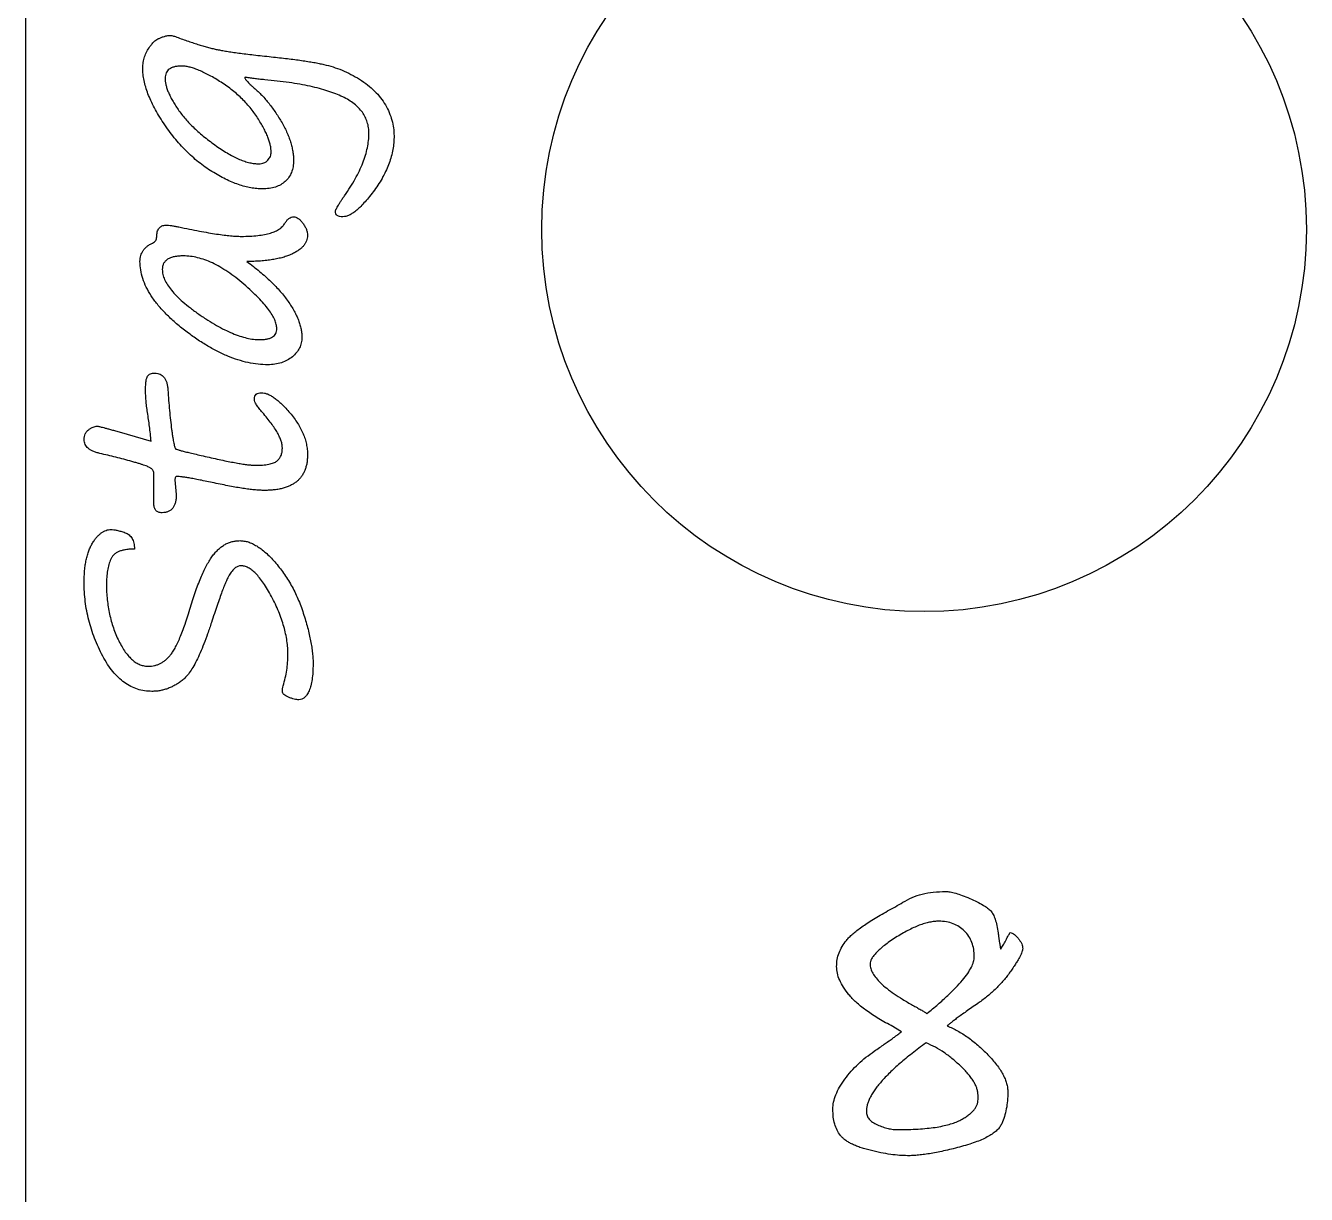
# Model space of a CAD drawing. Extents: x 87 to 117, y 47 to 176.
# Drawn here: x 86.72 to 95.43, y 121.45 to 129.4 of the extents above; entities that cross this region are included whole.
import ezdxf

# ---------------------------------------------------------------- set-up
doc = ezdxf.new("R2010")
doc.units = 0
doc.layers.get('0').update_dxf_attribs({"linetype": 'CONTINUOUS'})

msp = doc.modelspace()

# ---------------------------------------------------------------- linework, layer by layer
at = {"color": 7, "linetype": 'CONTINUOUS'}
for p, q in [((86.7185, 172.6254), (86.7185, 50.6254)), ((87.3541, 126.6376), (87.5722, 126.5744)), ((87.5912, 126.1469), (87.5912, 126.3525)), ((87.7339, 126.3119), (87.7431, 126.2116)), ((92.6751, 122.5585), (92.6038, 122.5996)), ((93.1956, 122.0976), (93.1956, 122.1265))]:
    msp.add_line(p, q, dxfattribs=at)
msp.add_circle((92.8285, 128.0154), 2.6, dxfattribs=at)
for points, knots in [([(87.5152, 129.111), (87.5157, 129.1246), (87.5167, 129.1513), (87.5266, 129.1897), (87.5411, 129.2261), (87.5559, 129.2476), (87.5633, 129.2584)], [0, 0, 0, 0, 0.258363, 0.506072, 0.750583, 1, 1, 1, 1]), ([(87.5633, 129.2584), (87.5671, 129.2632), (87.574, 129.2717), (87.5805, 129.2806), (87.5835, 129.2846)], [0, 0, 0, 0, 0.550444, 1, 1, 1, 1]), ([(87.5835, 129.2846), (87.5861, 129.2876), (87.5919, 129.2943), (87.6038, 129.3028), (87.6185, 129.3114), (87.6361, 129.3188), (87.6541, 129.3258), (87.6711, 129.3307), (87.686, 129.3345), (87.6954, 129.3348), (87.6998, 129.335)], [0, 0, 0, 0, 0.094017, 0.203534, 0.33596, 0.488793, 0.645392, 0.781667, 0.898959, 1, 1, 1, 1]), ([(87.6998, 129.335), (87.7026, 129.3349), (87.709, 129.3346), (87.7195, 129.3323), (87.732, 129.3287), (87.7409, 129.3255), (87.7458, 129.3237)], [0, 0, 0, 0, 0.175127, 0.403924, 0.676432, 1, 1, 1, 1]), ([(87.7458, 129.3237), (87.7593, 129.3186), (87.7857, 129.3087), (87.8247, 129.295), (87.8619, 129.2827), (87.8973, 129.2713), (87.9308, 129.2612), (87.9625, 129.2522), (87.9925, 129.2449), (88.0218, 129.2383), (88.0526, 129.2326), (88.0869, 129.2266), (88.1259, 129.2207), (88.1695, 129.2149), (88.2179, 129.2087), (88.2708, 129.2021), (88.3285, 129.1956), (88.3685, 129.1915), (88.3893, 129.1893)], [0, 0, 0, 0, 0.06571, 0.128119, 0.18782, 0.243972, 0.297015, 0.346966, 0.393735, 0.437469, 0.483223, 0.536134, 0.595701, 0.662386, 0.73626, 0.817326, 0.905088, 1, 1, 1, 1]), ([(88.3893, 129.1893), (88.408, 129.1874), (88.4446, 129.1836), (88.4977, 129.1775), (88.5475, 129.1707), (88.5941, 129.1649), (88.637, 129.1577), (88.6767, 129.1514), (88.713, 129.1446), (88.757, 129.1351), (88.8097, 129.1215), (88.8708, 129.0985), (88.9314, 129.0707), (88.9896, 129.0371), (89.0444, 128.9999), (89.0923, 128.9576), (89.1333, 128.912), (89.166, 128.8626), (89.192, 128.8113), (89.2105, 128.7587), (89.2221, 128.7054), (89.2234, 128.6694), (89.2241, 128.6514)], [0, 0, 0, 0, 0.051693, 0.100457, 0.146301, 0.189159, 0.228882, 0.265357, 0.299214, 0.329942, 0.388486, 0.447896, 0.508425, 0.570478, 0.631723, 0.689426, 0.744814, 0.798845, 0.851239, 0.901728, 0.950919, 1, 1, 1, 1]), ([(88.329, 128.2907), (88.3161, 128.291), (88.2896, 128.2917), (88.2494, 128.2978), (88.208, 128.3069), (88.1657, 128.3202), (88.1221, 128.3364), (88.0777, 128.3572), (88.0319, 128.3813), (87.9854, 128.4086), (87.9389, 128.4391), (87.8943, 128.4736), (87.8504, 128.5102), (87.8088, 128.5506), (87.7679, 128.5931), (87.7291, 128.6391), (87.6913, 128.6877), (87.656, 128.7387), (87.6235, 128.7903), (87.5945, 128.8408), (87.5705, 128.89), (87.5503, 128.9372), (87.5348, 128.9829), (87.5238, 129.0271), (87.5164, 129.0695), (87.5156, 129.0974), (87.5152, 129.111)], [0, 0, 0, 0, 0.031357, 0.063956, 0.09801, 0.133786, 0.171092, 0.210572, 0.252179, 0.296019, 0.341049, 0.386435, 0.432421, 0.479098, 0.526625, 0.57497, 0.624568, 0.675246, 0.725001, 0.772011, 0.815963, 0.85722, 0.896087, 0.932565, 0.967198, 1, 1, 1, 1]), ([(87.7793, 129.1261), (87.7705, 129.126), (87.754, 129.1257), (87.731, 129.1218), (87.7115, 129.1154), (87.6952, 129.1064), (87.6823, 129.0947), (87.6736, 129.0798), (87.668, 129.0627), (87.6674, 129.0504), (87.6671, 129.044)], [0, 0, 0, 0, 0.167082, 0.311685, 0.440381, 0.554598, 0.662088, 0.767263, 0.877579, 1, 1, 1, 1]), ([(88.3887, 128.5408), (88.3884, 128.5485), (88.3877, 128.5647), (88.3828, 128.5897), (88.3758, 128.6164), (88.3654, 128.6448), (88.3524, 128.6749), (88.3363, 128.7067), (88.317, 128.7399), (88.2959, 128.7749), (88.2716, 128.81), (88.2452, 128.8443), (88.216, 128.8771), (88.1851, 128.9088), (88.1515, 128.9391), (88.1162, 128.9686), (88.0778, 128.996), (88.0385, 129.0224), (87.9991, 129.0463), (87.9612, 129.0674), (87.9254, 129.0853), (87.8921, 129.1003), (87.8608, 129.1117), (87.8317, 129.1196), (87.8048, 129.1253), (87.7875, 129.1259), (87.7793, 129.1261)], [0, 0, 0, 0, 0.025858, 0.054088, 0.084904, 0.118286, 0.155038, 0.19469, 0.237367, 0.283554, 0.331366, 0.379939, 0.42846, 0.478057, 0.528175, 0.579642, 0.631987, 0.685665, 0.737922, 0.786348, 0.830734, 0.871615, 0.908558, 0.942189, 0.972491, 1, 1, 1, 1]), ([(87.6671, 129.044), (87.6675, 129.0366), (87.6682, 129.0213), (87.6726, 128.9979), (87.6794, 128.9731), (87.6894, 128.947), (87.702, 128.9197), (87.7171, 128.8908), (87.7354, 128.8609), (87.7559, 128.8296), (87.7794, 128.798), (87.8054, 128.7662), (87.8343, 128.7348), (87.8658, 128.7037), (87.8996, 128.6728), (87.936, 128.6421), (87.9751, 128.6118), (88.0159, 128.5818), (88.0573, 128.5543), (88.0973, 128.5293), (88.136, 128.5089), (88.1728, 128.4919), (88.2079, 128.4782), (88.2413, 128.4688), (88.2731, 128.4626), (88.2938, 128.4619), (88.3038, 128.4616)], [0, 0, 0, 0, 0.0241209, 0.0502133, 0.0782234, 0.1087885, 0.1416788, 0.1773193, 0.215692, 0.2570035, 0.3002584, 0.3453135, 0.3920417, 0.4405644, 0.4907489, 0.5426747, 0.5971258, 0.6534586, 0.7090211, 0.7605594, 0.8084237, 0.852807, 0.8938784, 0.9320729, 0.9670953, 1, 1, 1, 1]), ([(88.211, 129.0502), (88.2104, 129.0489), (88.2091, 129.046), (88.2115, 129.0405), (88.2151, 129.0343), (88.2209, 129.0265), (88.2292, 129.0175), (88.2397, 129.0071), (88.2524, 128.9952), (88.2619, 128.9871), (88.267, 128.9828)], [0, 0, 0, 0, 0.044585, 0.102671, 0.181954, 0.287513, 0.424445, 0.586696, 0.779205, 1, 1, 1, 1]), ([(88.345, 129.0333), (88.3324, 129.0344), (88.308, 129.0365), (88.273, 129.0408), (88.241, 129.0451), (88.2206, 129.0485), (88.211, 129.0502)], [0, 0, 0, 0, 0.282104, 0.542849, 0.78211, 1, 1, 1, 1]), ([(89.0532, 128.6675), (89.0528, 128.6808), (89.0519, 128.7069), (89.0429, 128.7446), (89.0288, 128.7799), (89.0094, 128.813), (88.9837, 128.843), (88.9526, 128.8705), (88.9163, 128.8958), (88.874, 128.9181), (88.8265, 128.9385), (88.7737, 128.9575), (88.7153, 128.9741), (88.6518, 128.9896), (88.5828, 129.0031), (88.5084, 129.0153), (88.4285, 129.0252), (88.3734, 129.0305), (88.345, 129.0333)], [0, 0, 0, 0, 0.045779, 0.089851, 0.13283, 0.176382, 0.221379, 0.268454, 0.319137, 0.373737, 0.432818, 0.497294, 0.566872, 0.64194, 0.72256, 0.809251, 0.901673, 1, 1, 1, 1]), ([(88.267, 128.9828), (88.2846, 128.9668), (88.3206, 128.9342), (88.3696, 128.8783), (88.4157, 128.8163), (88.4508, 128.7603), (88.4768, 128.7139), (88.4937, 128.6792), (88.5081, 128.6451), (88.5201, 128.6118), (88.5289, 128.5789), (88.5355, 128.5468), (88.54, 128.5153), (88.5404, 128.4944), (88.5406, 128.4841)], [0, 0, 0, 0, 0.122285, 0.249415, 0.381299, 0.519534, 0.588718, 0.654887, 0.717775, 0.778719, 0.836688, 0.892725, 0.947085, 1, 1, 1, 1]), ([(89.2241, 128.6514), (89.2237, 128.6359), (89.2229, 128.6047), (89.2164, 128.558), (89.2061, 128.5114), (89.191, 128.4652), (89.1724, 128.4189), (89.1489, 128.3733), (89.1219, 128.3273), (89.0909, 128.2829), (89.0592, 128.2412), (89.0282, 128.2043), (88.9994, 128.1726), (88.9717, 128.1468), (88.9456, 128.1267), (88.9213, 128.1121), (88.8983, 128.103), (88.8832, 128.1015), (88.8761, 128.1008)], [0, 0, 0, 0, 0.067815, 0.136167, 0.205157, 0.275846, 0.348045, 0.422536, 0.499725, 0.580398, 0.658592, 0.728428, 0.790722, 0.845382, 0.893109, 0.93411, 0.96906, 1, 1, 1, 1]), ([(88.8877, 128.2447), (88.9008, 128.2639), (88.9264, 128.3012), (88.9601, 128.3579), (88.9885, 128.413), (89.0123, 128.4666), (89.0306, 128.5189), (89.0433, 128.5697), (89.0516, 128.619), (89.0527, 128.6515), (89.0532, 128.6675)], [0, 0, 0, 0, 0.151745, 0.294038, 0.428767, 0.555297, 0.675195, 0.78869, 0.896207, 1, 1, 1, 1]), ([(88.3038, 128.4616), (88.3101, 128.4618), (88.3221, 128.4623), (88.339, 128.4671), (88.3538, 128.4751), (88.3662, 128.4858), (88.3761, 128.4984), (88.3834, 128.5119), (88.3877, 128.5262), (88.3884, 128.5359), (88.3887, 128.5408)], [0, 0, 0, 0, 0.14513, 0.278876, 0.404237, 0.531269, 0.657154, 0.774272, 0.886891, 1, 1, 1, 1]), ([(88.5406, 128.4841), (88.5399, 128.4697), (88.5387, 128.4422), (88.5282, 128.4032), (88.5103, 128.3693), (88.4852, 128.3408), (88.454, 128.3181), (88.417, 128.3018), (88.3747, 128.2924), (88.3447, 128.2913), (88.329, 128.2907)], [0, 0, 0, 0, 0.132954, 0.254214, 0.369084, 0.484361, 0.602067, 0.723148, 0.85527, 1, 1, 1, 1]), ([(88.8254, 128.1379), (88.8256, 128.1398), (88.8261, 128.1444), (88.8296, 128.1522), (88.8346, 128.1622), (88.8416, 128.1744), (88.8501, 128.1889), (88.8609, 128.2055), (88.8736, 128.2244), (88.8828, 128.2377), (88.8877, 128.2447)], [0, 0, 0, 0, 0.045908, 0.112392, 0.203116, 0.315314, 0.451206, 0.610092, 0.794111, 1, 1, 1, 1]), ([(88.8761, 128.1008), (88.8686, 128.1012), (88.8554, 128.1018), (88.838, 128.1084), (88.8268, 128.1215), (88.8259, 128.1323), (88.8254, 128.1379)], [0, 0, 0, 0, 0.314616, 0.55561, 0.76604, 1, 1, 1, 1]), ([(87.6102, 127.9637), (87.6103, 127.97), (87.6105, 127.9818), (87.6135, 127.9983), (87.6184, 128.0125), (87.6256, 128.0241), (87.6348, 128.033), (87.6459, 128.0395), (87.6592, 128.0433), (87.6687, 128.0437), (87.6737, 128.0439)], [0, 0, 0, 0, 0.1603482, 0.3024687, 0.4295343, 0.5437978, 0.6498772, 0.7558347, 0.8724774, 1, 1, 1, 1]), ([(87.6737, 128.0439), (87.6794, 128.0438), (87.692, 128.0436), (87.7123, 128.0408), (87.7356, 128.0374), (87.7519, 128.0339), (87.7606, 128.032)], [0, 0, 0, 0, 0.195906, 0.430388, 0.696789, 1, 1, 1, 1]), ([(88.1857, 127.9679), (88.2053, 127.9682), (88.2426, 127.9687), (88.2953, 127.9727), (88.3419, 127.9797), (88.3824, 127.9892), (88.4168, 128.0016), (88.4451, 128.0168), (88.4675, 128.0354), (88.4776, 128.0505), (88.4824, 128.0578)], [0, 0, 0, 0, 0.182323, 0.346683, 0.491975, 0.6208, 0.732636, 0.831523, 0.918988, 1, 1, 1, 1]), ([(88.4824, 128.0578), (88.4864, 128.0642), (88.4939, 128.0761), (88.5079, 128.0904), (88.5242, 128.0993), (88.5357, 128.1003), (88.5414, 128.1008)], [0, 0, 0, 0, 0.295255, 0.549823, 0.776626, 1, 1, 1, 1]), ([(88.5414, 128.1008), (88.5468, 128.1003), (88.5579, 128.0991), (88.574, 128.09), (88.5896, 128.076), (88.6046, 128.0576), (88.6176, 128.037), (88.6283, 128.0162), (88.634, 127.9951), (88.635, 127.9812), (88.6355, 127.9744)], [0, 0, 0, 0, 0.09435, 0.197183, 0.320351, 0.466191, 0.616144, 0.752724, 0.880025, 1, 1, 1, 1]), ([(87.5817, 127.9228), (87.586, 127.9251), (87.5941, 127.9293), (87.6036, 127.9389), (87.6093, 127.9507), (87.6099, 127.9593), (87.6102, 127.9637)], [0, 0, 0, 0, 0.273867, 0.515582, 0.75118, 1, 1, 1, 1]), ([(87.7606, 128.032), (87.7848, 128.0268), (87.8313, 128.0169), (87.8984, 128.0045), (87.9597, 127.9928), (88.0157, 127.9842), (88.066, 127.9766), (88.1108, 127.9723), (88.1501, 127.9684), (88.1745, 127.9681), (88.1857, 127.9679)], [0, 0, 0, 0, 0.172448, 0.330978, 0.476005, 0.607195, 0.725503, 0.830139, 0.921416, 1, 1, 1, 1]), ([(88.6355, 127.9744), (88.6352, 127.9681), (88.6345, 127.9555), (88.6291, 127.9373), (88.6207, 127.9199), (88.6089, 127.9033), (88.5934, 127.8879), (88.5748, 127.8731), (88.5527, 127.8594), (88.5276, 127.8465), (88.4994, 127.8346), (88.4681, 127.8246), (88.434, 127.8161), (88.3971, 127.809), (88.3574, 127.8037), (88.3148, 127.8), (88.2694, 127.7976), (88.2382, 127.7972), (88.2222, 127.797)], [0, 0, 0, 0, 0.03905, 0.076934, 0.11606, 0.157019, 0.201266, 0.250126, 0.302543, 0.360688, 0.423307, 0.490354, 0.562403, 0.639129, 0.720662, 0.808497, 0.90157, 1, 1, 1, 1]), ([(87.4963, 127.7976), (87.4966, 127.8044), (87.4972, 127.8177), (87.501, 127.8371), (87.5081, 127.8547), (87.5173, 127.8714), (87.5296, 127.8864), (87.5443, 127.9004), (87.562, 127.9124), (87.575, 127.9193), (87.5817, 127.9228)], [0, 0, 0, 0, 0.127645, 0.248143, 0.364983, 0.481472, 0.60221, 0.726216, 0.858781, 1, 1, 1, 1]), ([(88.3658, 127.0945), (88.3436, 127.0951), (88.2985, 127.0965), (88.2306, 127.1085), (88.1615, 127.127), (88.0911, 127.1527), (88.0197, 127.1863), (87.9468, 127.2268), (87.8728, 127.2749), (87.7993, 127.3289), (87.7293, 127.386), (87.6677, 127.445), (87.6148, 127.5033), (87.5722, 127.5623), (87.5383, 127.6209), (87.5142, 127.6797), (87.4991, 127.7386), (87.4972, 127.7781), (87.4963, 127.7976)], [0, 0, 0, 0, 0.055418, 0.112522, 0.171848, 0.233901, 0.299555, 0.368782, 0.442035, 0.519811, 0.596675, 0.667442, 0.732704, 0.793042, 0.849026, 0.901326, 0.951418, 1, 1, 1, 1]), ([(87.792, 127.835), (87.7807, 127.8348), (87.7596, 127.8343), (87.7302, 127.8298), (87.705, 127.8231), (87.6842, 127.8129), (87.6679, 127.7996), (87.6561, 127.7831), (87.6495, 127.7634), (87.6486, 127.7494), (87.6482, 127.7421)], [0, 0, 0, 0, 0.174836, 0.326738, 0.460592, 0.577077, 0.68262, 0.78379, 0.887481, 1, 1, 1, 1]), ([(88.4266, 127.3404), (88.4258, 127.35), (88.4241, 127.3705), (88.4127, 127.4021), (88.3948, 127.4359), (88.3703, 127.4726), (88.3379, 127.5111), (88.2998, 127.5531), (88.254, 127.5972), (88.203, 127.6427), (88.1494, 127.6869), (88.095, 127.7262), (88.0419, 127.7596), (87.9899, 127.7872), (87.939, 127.8086), (87.8891, 127.8234), (87.8403, 127.8333), (87.8079, 127.8344), (87.792, 127.835)], [0, 0, 0, 0, 0.033874, 0.072626, 0.117569, 0.169328, 0.22855, 0.295462, 0.370237, 0.453309, 0.537413, 0.616415, 0.690345, 0.759569, 0.824397, 0.885432, 0.94387, 1, 1, 1, 1]), ([(88.2222, 127.797), (88.2374, 127.7858), (88.2672, 127.7637), (88.3096, 127.7294), (88.3495, 127.6955), (88.3859, 127.6612), (88.4199, 127.6276), (88.4505, 127.5935), (88.4784, 127.5598), (88.5035, 127.5263), (88.5252, 127.4931), (88.5448, 127.4609), (88.5607, 127.4289), (88.5744, 127.3978), (88.5843, 127.3671), (88.592, 127.3374), (88.5966, 127.3082), (88.5972, 127.289), (88.5975, 127.2796)], [0, 0, 0, 0, 0.0860478, 0.1685461, 0.2479319, 0.3236335, 0.3961134, 0.465185, 0.531612, 0.594912, 0.6552617, 0.7123165, 0.7661993, 0.8175567, 0.86632, 0.9126607, 0.9572317, 1, 1, 1, 1]), ([(87.6482, 127.7421), (87.6489, 127.731), (87.6506, 127.7075), (87.6637, 127.6725), (87.6832, 127.6362), (87.7111, 127.5989), (87.7465, 127.5602), (87.7897, 127.5204), (87.8404, 127.4791), (87.8974, 127.4377), (87.9566, 127.3982), (88.015, 127.3629), (88.0707, 127.3332), (88.1238, 127.3087), (88.1742, 127.2894), (88.222, 127.2756), (88.2673, 127.2671), (88.2968, 127.2659), (88.3109, 127.2654)], [0, 0, 0, 0, 0.038895, 0.081549, 0.12893, 0.182749, 0.243312, 0.311655, 0.387405, 0.471582, 0.556924, 0.635844, 0.7093, 0.777219, 0.839557, 0.897318, 0.950573, 1, 1, 1, 1]), ([(88.3109, 127.2654), (88.3199, 127.2656), (88.3369, 127.266), (88.3607, 127.2694), (88.3809, 127.2753), (88.3978, 127.283), (88.4106, 127.2942), (88.4204, 127.3073), (88.4257, 127.3232), (88.4263, 127.3346), (88.4266, 127.3404)], [0, 0, 0, 0, 0.173226, 0.327068, 0.460041, 0.57656, 0.68176, 0.78257, 0.887218, 1, 1, 1, 1]), ([(88.5975, 127.2796), (88.5967, 127.2673), (88.5952, 127.2431), (88.5822, 127.2083), (88.5614, 127.1764), (88.5329, 127.1481), (88.4983, 127.1239), (88.4582, 127.1066), (88.4134, 127.0965), (88.3821, 127.0952), (88.3658, 127.0945)], [0, 0, 0, 0, 0.111506, 0.220629, 0.333307, 0.456233, 0.58441, 0.715103, 0.851885, 1, 1, 1, 1]), ([(87.5342, 126.9206), (87.5343, 126.9322), (87.5346, 126.9531), (87.5372, 126.9809), (87.5407, 127.002), (87.547, 127.017), (87.5562, 127.027), (87.568, 127.0331), (87.582, 127.0371), (87.5922, 127.0374), (87.5977, 127.0375)], [0, 0, 0, 0, 0.2251427, 0.4067941, 0.5422316, 0.6395051, 0.7184457, 0.8019646, 0.893919, 1, 1, 1, 1]), ([(87.5977, 127.0375), (87.6042, 127.0372), (87.6165, 127.0367), (87.6338, 127.0311), (87.6487, 127.0219), (87.6615, 127.0092), (87.6712, 126.9927), (87.6786, 126.9729), (87.6839, 126.9497), (87.6854, 126.9328), (87.6861, 126.9239)], [0, 0, 0, 0, 0.119887, 0.22792, 0.333442, 0.442531, 0.558761, 0.686667, 0.833688, 1, 1, 1, 1]), ([(87.5473, 126.7696), (87.5453, 126.7842), (87.5416, 126.8118), (87.5374, 126.8514), (87.5349, 126.8873), (87.5344, 126.9099), (87.5342, 126.9206)], [0, 0, 0, 0, 0.289915, 0.551492, 0.788677, 1, 1, 1, 1]), ([(87.6861, 126.9239), (87.6877, 126.9001), (87.6908, 126.8533), (87.697, 126.7847), (87.7032, 126.7189), (87.7098, 126.6664), (87.715, 126.6274), (87.7187, 126.602), (87.7228, 126.5803), (87.7258, 126.562), (87.7291, 126.5472), (87.7322, 126.536), (87.735, 126.5283), (87.7383, 126.522), (87.7469, 126.5195), (87.7594, 126.5146), (87.7795, 126.5094), (87.8061, 126.5026), (87.8397, 126.4942), (87.8803, 126.485), (87.9276, 126.4738), (87.9798, 126.4622), (88.033, 126.4503), (88.083, 126.4399), (88.1281, 126.4314), (88.168, 126.4238), (88.203, 126.4181), (88.2329, 126.4143), (88.2577, 126.4117), (88.2726, 126.4112), (88.2792, 126.4109)], [0, 0, 0, 0, 0.074763, 0.146514, 0.215549, 0.281645, 0.31193, 0.338845, 0.36179, 0.381276, 0.396817, 0.409059, 0.417679, 0.422829, 0.430027, 0.44412, 0.465671, 0.494416, 0.530442, 0.573978, 0.624496, 0.682529, 0.741469, 0.794877, 0.842458, 0.884944, 0.92193, 0.953442, 0.979246, 1, 1, 1, 1]), ([(88.2747, 126.8613), (88.2752, 126.8678), (88.2759, 126.8797), (88.2858, 126.8953), (88.3028, 126.9035), (88.3155, 126.9042), (88.3225, 126.9046)], [0, 0, 0, 0, 0.26122, 0.482684, 0.715392, 1, 1, 1, 1]), ([(88.3299, 126.7693), (88.3217, 126.7786), (88.3068, 126.7953), (88.2894, 126.82), (88.2777, 126.8414), (88.2756, 126.8553), (88.2747, 126.8613)], [0, 0, 0, 0, 0.339854, 0.6155, 0.833431, 1, 1, 1, 1]), ([(88.3225, 126.9046), (88.3291, 126.9042), (88.3429, 126.9033), (88.364, 126.8961), (88.3862, 126.885), (88.4097, 126.8695), (88.4348, 126.8501), (88.461, 126.826), (88.4886, 126.7976), (88.517, 126.7661), (88.5445, 126.7323), (88.5685, 126.6971), (88.5893, 126.662), (88.6062, 126.6264), (88.6194, 126.5907), (88.6286, 126.5547), (88.6345, 126.5185), (88.6352, 126.4942), (88.6355, 126.4821)], [0, 0, 0, 0, 0.035236, 0.074191, 0.11859, 0.168511, 0.224899, 0.288787, 0.359367, 0.437184, 0.516863, 0.592848, 0.665418, 0.735948, 0.803803, 0.869602, 0.935152, 1, 1, 1, 1]), ([(87.5722, 126.5744), (87.5687, 126.6081), (87.562, 126.6733), (87.5521, 126.7382), (87.5473, 126.7696)], [0, 0, 0, 0, 0.515682, 1, 1, 1, 1]), ([(88.4646, 126.5281), (88.4642, 126.5358), (88.4632, 126.5519), (88.4564, 126.5769), (88.4455, 126.6038), (88.4309, 126.6331), (88.4116, 126.6642), (88.3886, 126.6977), (88.3606, 126.7329), (88.3405, 126.7568), (88.3299, 126.7693)], [0, 0, 0, 0, 0.081637, 0.1720354, 0.2753647, 0.3910532, 0.5208904, 0.6658674, 0.8253347, 1, 1, 1, 1]), ([(87.1165, 126.5857), (87.1169, 126.5926), (87.1177, 126.6056), (87.1235, 126.6242), (87.1334, 126.6403), (87.1473, 126.6531), (87.1624, 126.663), (87.1772, 126.671), (87.1917, 126.6758), (87.2012, 126.6764), (87.2058, 126.6768)], [0, 0, 0, 0, 0.146324, 0.279107, 0.410831, 0.545131, 0.677377, 0.796277, 0.902377, 1, 1, 1, 1]), ([(87.2058, 126.6768), (87.2077, 126.6766), (87.2127, 126.6761), (87.2219, 126.6742), (87.2347, 126.6707), (87.2515, 126.6669), (87.2718, 126.6608), (87.2961, 126.6546), (87.3239, 126.6464), (87.3437, 126.6407), (87.3541, 126.6376)], [0, 0, 0, 0, 0.0369175, 0.0979321, 0.1836988, 0.2971165, 0.4335492, 0.5976057, 0.7865911, 1, 1, 1, 1]), ([(87.2236, 126.4913), (87.2152, 126.4935), (87.1993, 126.4975), (87.1772, 126.5054), (87.1588, 126.5153), (87.1432, 126.5261), (87.1313, 126.5388), (87.1228, 126.5531), (87.1175, 126.5689), (87.1168, 126.58), (87.1165, 126.5857)], [0, 0, 0, 0, 0.168311, 0.31708, 0.451327, 0.57176, 0.681311, 0.78588, 0.890449, 1, 1, 1, 1]), ([(87.5912, 126.3525), (87.5909, 126.3559), (87.5905, 126.3627), (87.5868, 126.3728), (87.5802, 126.3816), (87.5733, 126.389), (87.5649, 126.3944), (87.5557, 126.3989), (87.5438, 126.4043), (87.5289, 126.4099), (87.5111, 126.4157), (87.4906, 126.4223), (87.4673, 126.4294), (87.4142, 126.4443), (87.333, 126.466), (87.2599, 126.4829), (87.2236, 126.4913)], [0, 0, 0, 0, 0.024957, 0.050556, 0.077252, 0.10612, 0.124519, 0.149952, 0.181929, 0.220922, 0.267029, 0.319826, 0.380018, 0.446709, 0.725746, 1, 1, 1, 1]), ([(88.2792, 126.4109), (88.2881, 126.4111), (88.3051, 126.4114), (88.3296, 126.4124), (88.3517, 126.4147), (88.3714, 126.4182), (88.3889, 126.4216), (88.404, 126.4269), (88.4168, 126.4326), (88.4308, 126.4418), (88.4446, 126.456), (88.4565, 126.4769), (88.4634, 126.5014), (88.4642, 126.5189), (88.4646, 126.5281)], [0, 0, 0, 0, 0.105852, 0.202386, 0.291075, 0.369751, 0.44079, 0.502887, 0.55865, 0.607896, 0.70019, 0.792365, 0.890243, 1, 1, 1, 1]), ([(88.6355, 126.4821), (88.6352, 126.4723), (88.6348, 126.4534), (88.6317, 126.4258), (88.6256, 126.4002), (88.6176, 126.3764), (88.6076, 126.3544), (88.5946, 126.3345), (88.5798, 126.3162), (88.5623, 126.3001), (88.5427, 126.2858), (88.5208, 126.2736), (88.4966, 126.2632), (88.4702, 126.2546), (88.4415, 126.2482), (88.4105, 126.2435), (88.3773, 126.2404), (88.3543, 126.2402), (88.3424, 126.2401)], [0, 0, 0, 0, 0.067581, 0.13078, 0.191004, 0.248595, 0.303522, 0.357824, 0.411622, 0.465675, 0.521339, 0.578447, 0.638632, 0.702479, 0.769656, 0.841427, 0.918125, 1, 1, 1, 1]), ([(87.7493, 126.335), (87.7469, 126.3347), (87.7424, 126.3343), (87.7369, 126.3292), (87.7342, 126.3213), (87.734, 126.3152), (87.7339, 126.3119)], [0, 0, 0, 0, 0.222352, 0.423195, 0.677559, 1, 1, 1, 1]), ([(88.0145, 126.2881), (87.997, 126.2918), (87.9639, 126.2987), (87.917, 126.3083), (87.8755, 126.3162), (87.8397, 126.3232), (87.8093, 126.3283), (87.7844, 126.3317), (87.7651, 126.3346), (87.754, 126.3349), (87.7493, 126.335)], [0, 0, 0, 0, 0.199022, 0.376452, 0.533379, 0.668939, 0.782752, 0.876143, 0.948224, 1, 1, 1, 1]), ([(87.7431, 126.2116), (87.7428, 126.202), (87.7423, 126.1838), (87.7382, 126.1584), (87.7303, 126.1369), (87.7201, 126.1187), (87.7058, 126.105), (87.6887, 126.0948), (87.6683, 126.0894), (87.6539, 126.0886), (87.6464, 126.0882)], [0, 0, 0, 0, 0.161085, 0.304232, 0.42963, 0.543401, 0.650124, 0.757925, 0.873423, 1, 1, 1, 1]), ([(88.3424, 126.2401), (88.333, 126.2403), (88.3129, 126.2408), (88.2809, 126.2429), (88.2453, 126.2469), (88.2062, 126.2523), (88.1634, 126.2587), (88.117, 126.2672), (88.067, 126.2769), (88.0324, 126.2843), (88.0145, 126.2881)], [0, 0, 0, 0, 0.084978, 0.181738, 0.289653, 0.40876, 0.538998, 0.680699, 0.834648, 1, 1, 1, 1]), ([(87.6464, 126.0882), (87.642, 126.0883), (87.6339, 126.0886), (87.6224, 126.0912), (87.6127, 126.096), (87.6049, 126.1028), (87.5983, 126.1109), (87.5944, 126.1215), (87.5916, 126.1336), (87.5913, 126.1423), (87.5912, 126.1469)], [0, 0, 0, 0, 0.141778, 0.264192, 0.379207, 0.488697, 0.598659, 0.716864, 0.851807, 1, 1, 1, 1]), ([(87.1165, 125.6141), (87.1167, 125.6281), (87.117, 125.6554), (87.1197, 125.6952), (87.124, 125.7323), (87.1302, 125.7669), (87.1383, 125.799), (87.1475, 125.8288), (87.1592, 125.8559), (87.1725, 125.8805), (87.187, 125.9023), (87.2018, 125.9214), (87.217, 125.9376), (87.2326, 125.9509), (87.2485, 125.9615), (87.2651, 125.9686), (87.2819, 125.9734), (87.2933, 125.974), (87.299, 125.9742)], [0, 0, 0, 0, 0.095853, 0.186489, 0.271453, 0.35101, 0.426139, 0.496997, 0.563813, 0.62753, 0.687426, 0.742236, 0.792363, 0.838334, 0.881762, 0.92226, 0.961385, 1, 1, 1, 1]), ([(87.299, 125.9742), (87.3051, 125.9738), (87.3188, 125.973), (87.3411, 125.969), (87.3668, 125.9613), (87.3905, 125.9544), (87.4099, 125.9464), (87.4229, 125.9375), (87.4341, 125.9267), (87.4432, 125.9137), (87.4498, 125.8984), (87.455, 125.8812), (87.4579, 125.8619), (87.4581, 125.8484), (87.4583, 125.8413)], [0, 0, 0, 0, 0.078106, 0.173689, 0.287015, 0.418858, 0.487452, 0.55258, 0.617404, 0.683242, 0.753494, 0.828184, 0.910765, 1, 1, 1, 1]), ([(87.8407, 125.4464), (87.8466, 125.4662), (87.858, 125.5043), (87.8765, 125.5588), (87.8948, 125.6091), (87.9135, 125.6547), (87.9321, 125.6962), (87.951, 125.7332), (87.97, 125.7658), (87.9893, 125.7943), (88.0093, 125.8189), (88.0302, 125.8401), (88.0519, 125.8582), (88.0748, 125.8727), (88.0986, 125.8844), (88.1236, 125.8921), (88.1494, 125.8976), (88.167, 125.8981), (88.1759, 125.8983)], [0, 0, 0, 0, 0.102617, 0.198344, 0.287095, 0.369127, 0.444367, 0.513603, 0.575921, 0.632672, 0.684878, 0.734034, 0.780622, 0.825619, 0.868839, 0.91234, 0.95556, 1, 1, 1, 1]), ([(88.1759, 125.8983), (88.1852, 125.8977), (88.2041, 125.8966), (88.2329, 125.89), (88.2617, 125.8779), (88.2914, 125.8622), (88.3211, 125.8414), (88.3518, 125.8165), (88.3826, 125.7869), (88.4138, 125.7533), (88.4442, 125.7166), (88.4734, 125.6776), (88.5006, 125.6368), (88.526, 125.5942), (88.5491, 125.5495), (88.5703, 125.503), (88.5902, 125.4549), (88.6071, 125.4051), (88.6228, 125.3557), (88.636, 125.3074), (88.6479, 125.2613), (88.6569, 125.2169), (88.6646, 125.1746), (88.6694, 125.1339), (88.6731, 125.0953), (88.6733, 125.0703), (88.6735, 125.0581)], [0, 0, 0, 0, 0.026576, 0.054618, 0.084384, 0.116356, 0.151182, 0.188623, 0.229907, 0.274228, 0.320525, 0.367105, 0.414327, 0.461691, 0.509827, 0.559004, 0.608809, 0.659774, 0.710202, 0.758073, 0.803855, 0.847187, 0.888519, 0.927824, 0.964969, 1, 1, 1, 1]), ([(87.4583, 125.8413), (87.4479, 125.8411), (87.428, 125.8407), (87.3998, 125.8374), (87.3748, 125.8322), (87.3528, 125.825), (87.3341, 125.815), (87.3184, 125.8031), (87.3057, 125.7889), (87.2941, 125.7663), (87.2837, 125.7348), (87.2751, 125.6937), (87.2692, 125.6484), (87.2687, 125.6169), (87.2684, 125.6004)], [0, 0, 0, 0, 0.08645, 0.165132, 0.235811, 0.299296, 0.357081, 0.411056, 0.46237, 0.513915, 0.621117, 0.737307, 0.863336, 1, 1, 1, 1]), ([(88.1828, 125.7274), (88.1758, 125.7266), (88.1609, 125.7249), (88.1403, 125.7111), (88.1206, 125.6905), (88.1049, 125.6674), (88.092, 125.6429), (88.0807, 125.6176), (88.0677, 125.5864), (88.0531, 125.5493), (88.0376, 125.5058), (88.0199, 125.4565), (88.0013, 125.4008), (87.9886, 125.3617), (87.9819, 125.3411)], [0, 0, 0, 0, 0.0461737, 0.098391, 0.1602383, 0.2353936, 0.2830514, 0.3445516, 0.4194186, 0.5077106, 0.6098528, 0.7263268, 0.856092, 1, 1, 1, 1]), ([(88.5026, 125.1216), (88.5022, 125.1372), (88.5014, 125.1689), (88.4963, 125.2168), (88.4873, 125.2653), (88.4751, 125.3146), (88.4591, 125.3644), (88.4403, 125.4153), (88.4172, 125.4665), (88.3916, 125.5173), (88.365, 125.5655), (88.3375, 125.6081), (88.3112, 125.6445), (88.2849, 125.6742), (88.2593, 125.6979), (88.2335, 125.7145), (88.2081, 125.7253), (88.191, 125.7267), (88.1828, 125.7274)], [0, 0, 0, 0, 0.06488, 0.131311, 0.199723, 0.269487, 0.341773, 0.416694, 0.494396, 0.574773, 0.65285, 0.722623, 0.784832, 0.839184, 0.88713, 0.929018, 0.966051, 1, 1, 1, 1]), ([(87.5775, 124.873), (87.5607, 124.8737), (87.5273, 124.8752), (87.4787, 124.8869), (87.4325, 124.9056), (87.3891, 124.9325), (87.3484, 124.9666), (87.3103, 125.0084), (87.2746, 125.0573), (87.2425, 125.113), (87.2134, 125.1724), (87.1876, 125.2335), (87.1653, 125.2951), (87.1478, 125.3577), (87.1335, 125.4208), (87.1239, 125.4847), (87.1178, 125.5492), (87.1169, 125.5924), (87.1165, 125.6141)], [0, 0, 0, 0, 0.0529093, 0.1045464, 0.1561808, 0.2085513, 0.2638597, 0.322498, 0.3855604, 0.4535789, 0.5238036, 0.5931978, 0.6614164, 0.7294908, 0.796877, 0.8643782, 0.9320041, 1, 1, 1, 1]), ([(87.2684, 125.6004), (87.2686, 125.583), (87.2689, 125.5484), (87.2734, 125.4972), (87.2797, 125.4472), (87.289, 125.3985), (87.3009, 125.3511), (87.315, 125.3047), (87.3324, 125.2598), (87.3515, 125.2166), (87.3729, 125.1768), (87.3953, 125.1414), (87.4191, 125.1116), (87.4436, 125.0868), (87.4699, 125.0678), (87.497, 125.0538), (87.5254, 125.0454), (87.5448, 125.0444), (87.5544, 125.0439)], [0, 0, 0, 0, 0.077179, 0.15327, 0.227551, 0.300722, 0.373025, 0.444161, 0.515485, 0.586128, 0.653797, 0.71533, 0.771473, 0.822623, 0.869714, 0.914416, 0.957292, 1, 1, 1, 1]), ([(87.5544, 125.0439), (87.5613, 125.0441), (87.5751, 125.0445), (87.5954, 125.0482), (87.6151, 125.0543), (87.6343, 125.0621), (87.6523, 125.073), (87.6699, 125.086), (87.6865, 125.1014), (87.7032, 125.1194), (87.7194, 125.1416), (87.7357, 125.1688), (87.7521, 125.2017), (87.7692, 125.2399), (87.7867, 125.2837), (87.8044, 125.333), (87.8228, 125.3878), (87.8346, 125.4263), (87.8407, 125.4464)], [0, 0, 0, 0, 0.039338, 0.07808, 0.116773, 0.155745, 0.195486, 0.235995, 0.279284, 0.324158, 0.375104, 0.434761, 0.504015, 0.583371, 0.672242, 0.771276, 0.880746, 1, 1, 1, 1]), ([(87.9819, 125.3411), (87.9736, 125.3156), (87.9576, 125.2669), (87.9322, 125.1982), (87.9071, 125.1372), (87.8822, 125.0839), (87.8576, 125.0381), (87.833, 125), (87.8086, 124.9696), (87.7835, 124.9466), (87.7583, 124.9292), (87.7334, 124.9144), (87.7084, 124.9014), (87.6829, 124.8911), (87.657, 124.883), (87.6307, 124.8774), (87.6043, 124.8736), (87.5865, 124.8732), (87.5775, 124.873)], [0, 0, 0, 0, 0.12026, 0.230057, 0.328536, 0.41628, 0.494123, 0.561447, 0.619459, 0.668771, 0.713342, 0.756721, 0.798596, 0.839798, 0.880221, 0.920171, 0.960023, 1, 1, 1, 1]), ([(88.4702, 124.9118), (88.4753, 124.9294), (88.4852, 124.964), (88.4952, 125.0169), (88.5013, 125.0693), (88.5022, 125.1043), (88.5026, 125.1216)], [0, 0, 0, 0, 0.256816, 0.50789, 0.756025, 1, 1, 1, 1]), ([(88.6735, 125.0581), (88.6731, 125.0395), (88.6725, 125.0045), (88.6677, 124.9555), (88.6595, 124.9135), (88.6474, 124.8789), (88.6332, 124.8514), (88.6167, 124.8317), (88.5981, 124.8183), (88.5842, 124.8167), (88.5773, 124.816)], [0, 0, 0, 0, 0.198513, 0.373573, 0.524463, 0.654309, 0.763387, 0.852446, 0.927971, 1, 1, 1, 1]), ([(88.4646, 124.8715), (88.4649, 124.8781), (88.4655, 124.8918), (88.4686, 124.905), (88.4702, 124.9118)], [0, 0, 0, 0, 0.4883, 1, 1, 1, 1]), ([(88.5773, 124.816), (88.5722, 124.8163), (88.5613, 124.8169), (88.5443, 124.8203), (88.5257, 124.8261), (88.5067, 124.8338), (88.489, 124.8421), (88.4759, 124.8515), (88.4666, 124.8609), (88.4652, 124.8682), (88.4646, 124.8715)], [0, 0, 0, 0, 0.117031, 0.247296, 0.392808, 0.556985, 0.712532, 0.834617, 0.925407, 1, 1, 1, 1]), ([(92.6845, 123.4382), (92.7049, 123.4498), (92.7464, 123.4733), (92.8166, 123.4955), (92.8932, 123.5097), (92.9467, 123.5114), (92.9745, 123.5122)], [0, 0, 0, 0, 0.23122, 0.470648, 0.725417, 1, 1, 1, 1]), ([(92.9745, 123.5122), (92.985, 123.5116), (93.0085, 123.5103), (93.0463, 123.4999), (93.0909, 123.4854), (93.139, 123.4649), (93.1866, 123.4436), (93.2273, 123.4217), (93.2588, 123.4012), (93.2832, 123.3805), (93.2999, 123.3539), (93.3138, 123.3208), (93.3241, 123.2783), (93.3293, 123.2468), (93.3321, 123.2298)], [0, 0, 0, 0, 0.062826, 0.141025, 0.234463, 0.344941, 0.45482, 0.547692, 0.621953, 0.680834, 0.737958, 0.808585, 0.8962, 1, 1, 1, 1]), ([(92.5809, 123.3793), (92.5985, 123.3888), (92.6335, 123.4076), (92.6676, 123.4281), (92.6845, 123.4382)], [0, 0, 0, 0, 0.5033071, 1, 1, 1, 1]), ([(92.2336, 123.0015), (92.2344, 123.0173), (92.2361, 123.0487), (92.2497, 123.0947), (92.2708, 123.139), (92.2956, 123.1741), (92.3203, 123.2022), (92.3444, 123.2241), (92.3726, 123.2476), (92.4054, 123.2719), (92.4428, 123.2973), (92.4847, 123.3236), (92.5311, 123.3515), (92.5638, 123.3698), (92.5809, 123.3793)], [0, 0, 0, 0, 0.087608, 0.174409, 0.26458, 0.359349, 0.412313, 0.472479, 0.540153, 0.6161, 0.699465, 0.791392, 0.891341, 1, 1, 1, 1]), ([(92.9294, 123.3097), (92.9191, 123.3094), (92.8978, 123.3089), (92.8652, 123.3027), (92.8308, 123.294), (92.7946, 123.2822), (92.7571, 123.2661), (92.7179, 123.2465), (92.6767, 123.2241), (92.6352, 123.1986), (92.5957, 123.1721), (92.5602, 123.1463), (92.53, 123.1222), (92.5058, 123.0986), (92.4864, 123.0769), (92.4722, 123.0566), (92.4634, 123.037), (92.4621, 123.0241), (92.4614, 123.0181)], [0, 0, 0, 0, 0.053645, 0.110783, 0.17242, 0.238233, 0.309033, 0.384905, 0.466364, 0.553299, 0.638453, 0.714151, 0.781519, 0.839809, 0.88995, 0.933003, 0.96872, 1, 1, 1, 1]), ([(93.1703, 123.068), (93.1695, 123.0851), (93.1678, 123.1181), (93.1555, 123.1654), (93.1341, 123.2074), (93.1046, 123.2436), (93.0684, 123.2728), (93.0268, 123.295), (92.9795, 123.3071), (92.9465, 123.3088), (92.9294, 123.3097)], [0, 0, 0, 0, 0.133663, 0.258622, 0.379131, 0.500222, 0.621312, 0.741378, 0.866337, 1, 1, 1, 1]), ([(93.3321, 123.2298), (93.3333, 123.2213), (93.3355, 123.2055), (93.3387, 123.1834), (93.3414, 123.1645), (93.3438, 123.1491), (93.3457, 123.137), (93.3474, 123.1284), (93.3482, 123.1228), (93.3492, 123.1205), (93.3495, 123.1198)], [0, 0, 0, 0, 0.229474, 0.430327, 0.602559, 0.742661, 0.850649, 0.930043, 0.980879, 1, 1, 1, 1]), ([(93.3495, 123.1198), (93.3551, 123.1286), (93.3674, 123.1476), (93.3781, 123.1676), (93.3839, 123.1783)], [0, 0, 0, 0, 0.460449, 1, 1, 1, 1]), ([(93.3839, 123.1783), (93.3873, 123.1851), (93.3933, 123.1973), (93.4022, 123.213), (93.4087, 123.2249), (93.4128, 123.2312), (93.4144, 123.2337)], [0, 0, 0, 0, 0.358117, 0.643703, 0.859417, 1, 1, 1, 1]), ([(93.4144, 123.2337), (93.4192, 123.2321), (93.4292, 123.2286), (93.4435, 123.2193), (93.4576, 123.2065), (93.4712, 123.1907), (93.4836, 123.1739), (93.4924, 123.1564), (93.4986, 123.1397), (93.4992, 123.1284), (93.4994, 123.123)], [0, 0, 0, 0, 0.103924, 0.215149, 0.34474, 0.491537, 0.6401, 0.770054, 0.889166, 1, 1, 1, 1]), ([(93.4994, 123.123), (93.4991, 123.1196), (93.4985, 123.1119), (93.4939, 123.0993), (93.4878, 123.084), (93.4787, 123.0663), (93.4674, 123.0459), (93.4529, 123.023), (93.4364, 122.9974), (93.411, 122.9596), (93.3749, 122.9117), (93.3248, 122.857), (93.2684, 122.8053), (93.227, 122.7741), (93.2059, 122.7583)], [0, 0, 0, 0, 0.020938, 0.048817, 0.08387, 0.124777, 0.174287, 0.231052, 0.295405, 0.366671, 0.518016, 0.673407, 0.833497, 1, 1, 1, 1]), ([(92.6038, 122.5996), (92.5876, 122.6085), (92.556, 122.6257), (92.5108, 122.6523), (92.4692, 122.6786), (92.4317, 122.7052), (92.3975, 122.7311), (92.3673, 122.7574), (92.3408, 122.7834), (92.3109, 122.8168), (92.2809, 122.858), (92.2542, 122.907), (92.2368, 122.9546), (92.2346, 122.9864), (92.2336, 123.0015)], [0, 0, 0, 0, 0.097473, 0.189179, 0.275562, 0.356184, 0.431368, 0.501177, 0.566402, 0.626819, 0.736548, 0.833357, 0.920425, 1, 1, 1, 1]), ([(92.4614, 123.0181), (92.4623, 123.008), (92.4642, 122.9863), (92.4797, 122.9543), (92.5028, 122.9212), (92.535, 122.8868), (92.5761, 122.8513), (92.6263, 122.8149), (92.685, 122.7762), (92.7282, 122.7518), (92.751, 122.7389)], [0, 0, 0, 0, 0.072976, 0.155958, 0.251643, 0.36396, 0.493944, 0.642767, 0.810929, 1, 1, 1, 1]), ([(92.8483, 122.6823), (92.8737, 122.703), (92.9218, 122.7424), (92.987, 122.8014), (93.0427, 122.8559), (93.0886, 122.9059), (93.1243, 122.9521), (93.1496, 122.9942), (93.1665, 123.0321), (93.1691, 123.0568), (93.1703, 123.068)], [0, 0, 0, 0, 0.191703, 0.363195, 0.514834, 0.646994, 0.760389, 0.855507, 0.934433, 1, 1, 1, 1]), ([(92.751, 122.7389), (92.7609, 122.7334), (92.7796, 122.723), (92.8057, 122.708), (92.8282, 122.6945), (92.842, 122.6861), (92.8483, 122.6823)], [0, 0, 0, 0, 0.30207, 0.5696962, 0.802928, 1, 1, 1, 1]), ([(93.2059, 122.7583), (93.1915, 122.7484), (93.1642, 122.7297), (93.1258, 122.7025), (93.0914, 122.6787), (93.0618, 122.6572), (93.0362, 122.6389), (93.0159, 122.6223), (92.9991, 122.6097), (92.9899, 122.6015), (92.986, 122.598)], [0, 0, 0, 0, 0.192261, 0.364398, 0.518798, 0.653091, 0.768473, 0.864697, 0.942313, 1, 1, 1, 1]), ([(92.4903, 122.4256), (92.5021, 122.4337), (92.5245, 122.4492), (92.5561, 122.4719), (92.5845, 122.492), (92.6094, 122.5098), (92.6308, 122.5252), (92.6486, 122.5382), (92.663, 122.549), (92.6714, 122.5556), (92.6751, 122.5585)], [0, 0, 0, 0, 0.188515, 0.359238, 0.512587, 0.647145, 0.762915, 0.859901, 0.938111, 1, 1, 1, 1]), ([(92.986, 122.598), (93.0097, 122.5873), (93.0584, 122.5652), (93.1279, 122.5201), (93.1969, 122.4656), (93.2521, 122.4132), (93.2937, 122.3681), (93.3215, 122.3346), (93.345, 122.3017), (93.3643, 122.2694), (93.3794, 122.238), (93.3903, 122.2071), (93.397, 122.1769), (93.3978, 122.1569), (93.3982, 122.1471)], [0, 0, 0, 0, 0.122814, 0.25156, 0.389145, 0.536362, 0.609789, 0.678198, 0.741462, 0.799956, 0.854979, 0.905671, 0.953922, 1, 1, 1, 1]), ([(92.842, 122.4825), (92.8256, 122.4705), (92.7935, 122.447), (92.7478, 122.4112), (92.7047, 122.377), (92.6648, 122.3438), (92.6288, 122.3109), (92.5951, 122.2797), (92.5652, 122.2489), (92.5383, 122.2191), (92.5139, 122.1908), (92.4933, 122.163), (92.4759, 122.1362), (92.4614, 122.1103), (92.4503, 122.0854), (92.4422, 122.0615), (92.4371, 122.0385), (92.4365, 122.0234), (92.4361, 122.0162)], [0, 0, 0, 0, 0.096256, 0.187786, 0.274729, 0.356146, 0.433392, 0.505279, 0.573171, 0.636284, 0.695113, 0.749476, 0.799968, 0.84629, 0.88927, 0.928698, 0.965622, 1, 1, 1, 1]), ([(93.1956, 122.1265), (93.1954, 122.1336), (93.1948, 122.1482), (93.1887, 122.1702), (93.1799, 122.1932), (93.1675, 122.2169), (93.1515, 122.2414), (93.132, 122.2667), (93.109, 122.2929), (93.0738, 122.3282), (93.0269, 122.3703), (92.968, 122.4155), (92.9063, 122.4531), (92.8633, 122.4728), (92.842, 122.4825)], [0, 0, 0, 0, 0.040333, 0.084135, 0.130499, 0.181747, 0.237737, 0.298902, 0.365576, 0.438016, 0.585795, 0.727699, 0.865258, 1, 1, 1, 1]), ([(92.2083, 122.0312), (92.2093, 122.0474), (92.2115, 122.081), (92.2285, 122.1316), (92.254, 122.1842), (92.2897, 122.2373), (92.3321, 122.2898), (92.3802, 122.3394), (92.4329, 122.3852), (92.4711, 122.4121), (92.4903, 122.4256)], [0, 0, 0, 0, 0.096857, 0.200982, 0.31679, 0.446192, 0.583168, 0.720508, 0.85931, 1, 1, 1, 1]), ([(93.3982, 122.1471), (93.3976, 122.1274), (93.3965, 122.0893), (93.389, 122.0335), (93.3757, 121.9815), (93.3613, 121.9397), (93.3435, 121.9086), (93.3239, 121.8864), (93.2979, 121.8661), (93.2667, 121.8459), (93.2293, 121.8272), (93.1861, 121.8093), (93.1371, 121.7925), (93.0835, 121.7769), (93.0286, 121.7627), (92.9753, 121.75), (92.9249, 121.7392), (92.8775, 121.7307), (92.8332, 121.7231), (92.7917, 121.7187), (92.7532, 121.715), (92.7285, 121.7148), (92.7166, 121.7147)], [0, 0, 0, 0, 0.06443, 0.125028, 0.183799, 0.240117, 0.269157, 0.300689, 0.336308, 0.376924, 0.422514, 0.473051, 0.52974, 0.592337, 0.655721, 0.715649, 0.771731, 0.824428, 0.873426, 0.919075, 0.961116, 1, 1, 1, 1]), ([(92.7166, 121.7147), (92.6984, 121.7153), (92.6599, 121.7164), (92.5991, 121.7236), (92.5323, 121.7352), (92.4736, 121.7481), (92.4263, 121.761), (92.3929, 121.7711), (92.3627, 121.7825), (92.3359, 121.7952), (92.3119, 121.8083), (92.2908, 121.8218), (92.2732, 121.837), (92.2539, 121.8584), (92.2353, 121.8893), (92.2193, 121.9313), (92.2099, 121.9794), (92.2088, 122.0134), (92.2083, 122.0312)], [0, 0, 0, 0, 0.08074, 0.170722, 0.27095, 0.381139, 0.436865, 0.488263, 0.535811, 0.57974, 0.619766, 0.656891, 0.690873, 0.722329, 0.784288, 0.84942, 0.920951, 1, 1, 1, 1]), ([(92.6497, 121.892), (92.6737, 121.8922), (92.7199, 121.8928), (92.7866, 121.8953), (92.8476, 121.9006), (92.9034, 121.9069), (92.9534, 121.9162), (92.9982, 121.9265), (93.0373, 121.9396), (93.0715, 121.9541), (93.1004, 121.9708), (93.1258, 121.987), (93.1472, 122.0043), (93.1646, 122.0219), (93.1784, 122.04), (93.1886, 122.0586), (93.1943, 122.0781), (93.1952, 122.0912), (93.1956, 122.0976)], [0, 0, 0, 0, 0.114594, 0.220451, 0.318374, 0.407159, 0.488413, 0.560943, 0.62664, 0.685002, 0.737711, 0.785904, 0.828871, 0.868493, 0.904, 0.937514, 0.968992, 1, 1, 1, 1]), ([(92.4361, 122.0162), (92.437, 122.0067), (92.4387, 121.9878), (92.4549, 121.9624), (92.4792, 121.9407), (92.5117, 121.9237), (92.5473, 121.9105), (92.5829, 121.8999), (92.6168, 121.8931), (92.639, 121.8923), (92.6497, 121.892)], [0, 0, 0, 0, 0.104637, 0.208994, 0.326833, 0.466644, 0.614946, 0.751553, 0.880433, 1, 1, 1, 1])]:
    msp.add_open_spline(points, degree=3, knots=knots, dxfattribs=at)

doc.saveas('drawing.dxf')
